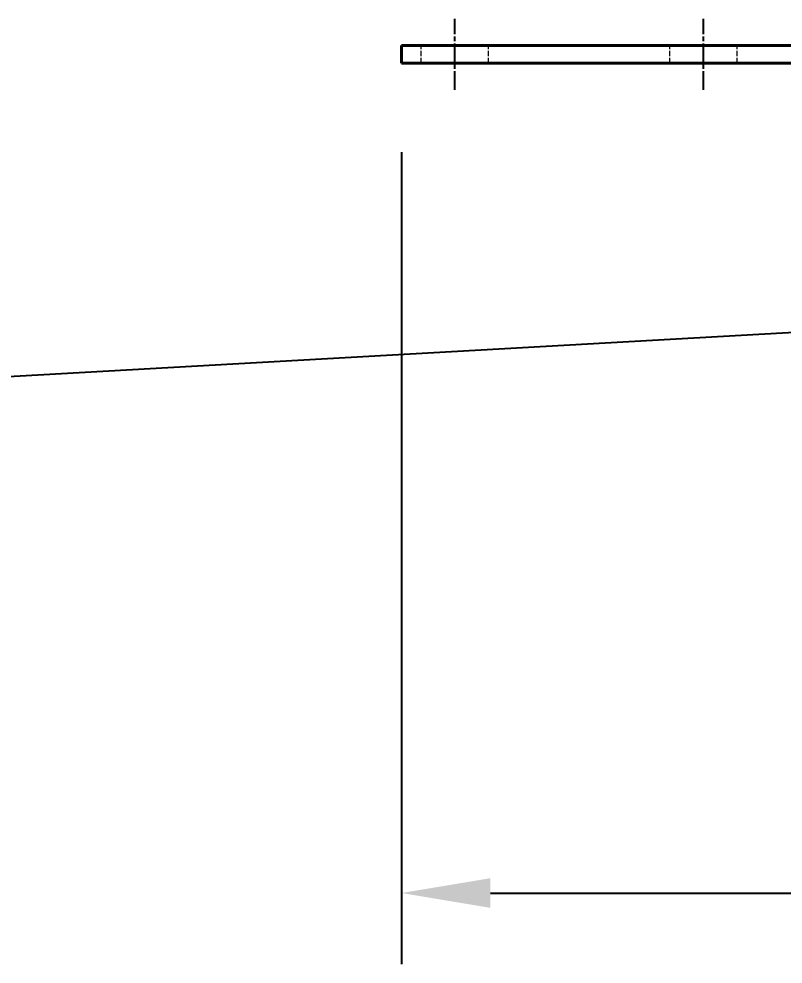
# Model space of a CAD drawing. Header units: millimetres. Extents: x 0 to 51860, y 0 to 5940.
# Drawn here: x 2241.3 to 2456.4, y 1549.5 to 1815.5 of the extents above; entities that cross this region are included whole.
import ezdxf

# ---------------------------------------------------------------- set-up
doc = ezdxf.new("R2010")
doc.units = ezdxf.units.MM
doc.header["$LTSCALE"] = 10
doc.linetypes.add('CHAIN', pattern=[0.3543, 0.2362, -0.0295, 0.0591, -0.0295])
doc.linetypes.add('DASHED', pattern=[0.2067, 0.1654, -0.0413])
for name, color, linetype, lineweight in [('가려진 것(ISO)', 2, 'DASHED', 18), ('가시적인 것(ISO)', 3, 'Continuous', 40), ('기호(ISO)', 5, 'Continuous', 25), ('중심선(ISO)', 1, 'Continuous', 25), ('치수(ISO)', 2, 'Continuous', 25)]:
    doc.layers.add(name, color=color, linetype=linetype, lineweight=lineweight)
doc.styles.add('치수 텍스트_PSTEK_POSCO', font='isocp.shx')
doc.dimstyles.new('치수_PSTEK_POSCO', dxfattribs={"dimscale": 10, "dimtxt": 3.5, "dimasz": 2.5, "dimexe": 2, "dimexo": 2.5, "dimgap": 1, "dimtad": 1, "dimrnd": 1e-08, "dimdsep": 46, "dimtxsty": '치수 텍스트_PSTEK_POSCO', "dimcen": 0.09, "dimdle": 10, "dimclrd": 7, "dimclre": 7, "dimclrt": 2, "dimadec": 1, "dimazin": 2, "dimtfac": 1, "dimtmove": 0, "dimatfit": 3, "dimfxl": 0, "dimtolj": 1, "dimlwd": -1, "dimlwe": -1, "dimarcsym": 0})

# ---------------------------------------------------------------- blocks, each defined once
blk = doc.blocks.new('품번기호6')
at = {"layer": '기호(ISO)', "color": 7}
blk.add_line((254.24, 173.195), (196.061, 169.919), dxfattribs=at)
blk = doc.blocks.new('*D38')
at = {"layer": 'Defpoints', "color": 0}
for p in [(3319.03, 1812.01), (2349.03, 1803.01), (3319.03, 1569.51)]:
    blk.add_point(p, dxfattribs=at)
at = {"layer": '치수(ISO)', "color": 7}
for p, q in [((3319.03, 1787.01), (3319.03, 1549.51)), ((2349.03, 1778.01), (2349.03, 1549.51)), ((2374.03, 1569.51), (3294.03, 1569.51))]:
    blk.add_line(p, q, dxfattribs=at)
for points in [[(2374.03, 1573.68), (2374.03, 1565.34), (2349.03, 1569.51)], [(3294.03, 1573.68), (3294.03, 1565.34), (3319.03, 1569.51)]]:
    blk.add_solid(points, dxfattribs=at)
at = {"layer": '치수(ISO)', "color": 2, "insert": (2801.79, 1597.01), "char_height": 35, "attachment_point": 4, "style": '치수 텍스트_PSTEK_POSCO'}
blk.add_mtext('\\A1;970', dxfattribs=at)

msp = doc.modelspace()

# ---------------------------------------------------------------- linework, layer by layer
at = {"layer": '가려진 것(ISO)', "ltscale": 0.952248}
for p, q in [((2354.5311, 1803.0063), (2354.5311, 1808.0063)), ((2373.5311, 1803.0063), (2373.5311, 1808.0063)), ((2424.5311, 1803.0063), (2424.5311, 1808.0063)), ((2443.5311, 1803.0063), (2443.5311, 1808.0063))]:
    msp.add_line(p, q, dxfattribs=at)
at = {"layer": '가시적인 것(ISO)'}
for p, q in [((2349.0311, 1808.0063), (2569.0311, 1808.0063)), ((2349.0311, 1803.0063), (2349.0311, 1808.0063)), ((2569.0311, 1803.0063), (2349.0311, 1803.0063))]:
    msp.add_line(p, q, dxfattribs=at)
at = {"layer": '중심선(ISO)', "linetype": 'CHAIN', "ltscale": 2.222315}
for p, q in [((2364.0311, 1795.5063), (2364.0311, 1815.5063)), ((2434.0311, 1795.5063), (2434.0311, 1815.5063))]:
    msp.add_line(p, q, dxfattribs=at)

# ---------------------------------------------------------------- block references
at = {"layer": '기호(ISO)', "xscale": 10, "yscale": 10, "zscale": 10}
msp.add_blockref('품번기호6', (0, 0), dxfattribs=at)

# ---------------------------------------------------------------- dimensions: what is measured, and where the dimension line sits
at = {"layer": '치수(ISO)', "color": 7}
dim = msp.add_linear_dim(base=(3319.0311, 1569.5104), p1=(2349.0311, 1803.0063), p2=(3319.0311, 1812.0063), angle=180, dimstyle='치수_PSTEK_POSCO', override={"dimdec": 2, "dimtp": 0, "dimtm": 0, "dimtdec": 2, "dimtofl": 0, "dimatfit": 1}, dxfattribs=at)
dim.commit()
dim.dimension.update_dxf_attribs({"geometry": '*D38', "text_midpoint": (2834.0311, 1569.5104), "dimtype": 160})

doc.saveas('drawing.dxf')
